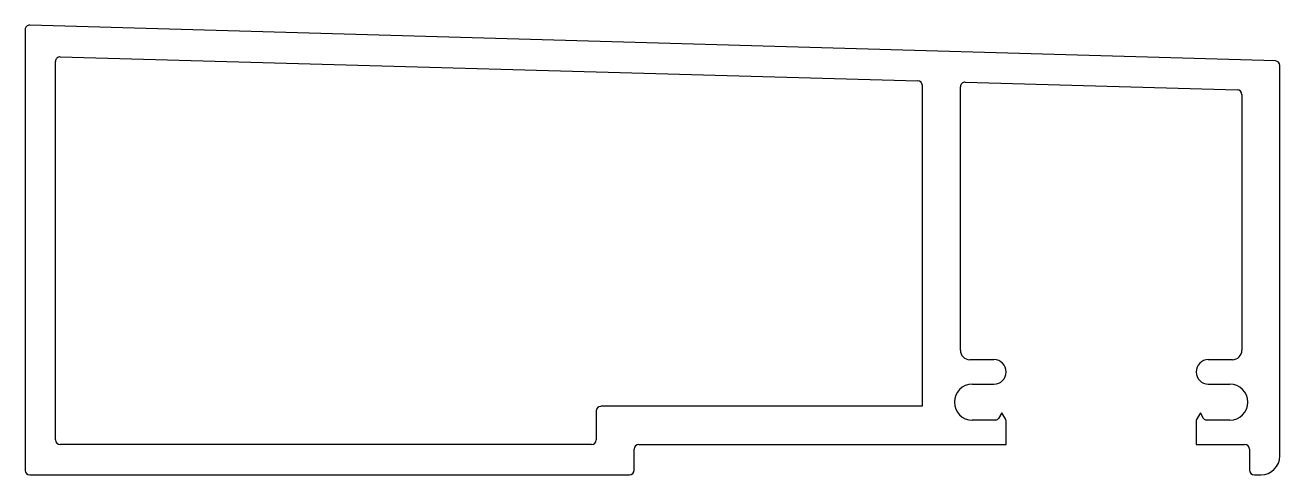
# Model space of a CAD drawing. Extents: x 3 to 107, y 3 to 40.
import ezdxf

# ---------------------------------------------------------------- set-up
doc = ezdxf.new("R2010")
doc.units = 0
doc.layers.get('0').update_dxf_attribs({"linetype": 'CONTINUOUS'})

msp = doc.modelspace()

# ---------------------------------------------------------------- linework, layer by layer
for p, q in [((107, 37.15), (3.12, 40.14)), ((2.73, 39.76), (2.73, 3.02)), ((5.27, 5.56), (5.27, 37.11)), ((5.66, 37.49), (77.18, 35.49)), ((107.37, 4.23), (107.37, 36.77)), ((77.55, 35.11), (77.55, 8.36)), ((80.73, 13.03), (80.73, 35)), ((81.12, 35.38), (103.82, 34.74)), ((104.19, 34.36), (104.19, 13.03)), ((83.52, 12.24), (81.51, 12.24)), ((103.41, 12.24), (101.4, 12.24)), ((81.72, 10.21), (83.52, 10.21)), ((101.4, 10.21), (103.2, 10.21)), ((50.35, 7.97), (50.35, 5.56)), ((77.55, 8.36), (50.73, 8.36)), ((84.18, 7.82), (83.9, 7.34)), ((84.5, 7.27), (84.18, 7.82)), ((100.74, 7.82), (100.42, 7.27)), ((101.01, 7.34), (100.74, 7.82)), ((83.68, 7.21), (81.72, 7.21)), ((84.54, 5.18), (84.54, 7.14)), ((100.38, 7.14), (100.38, 5.18)), ((103.2, 7.21), (101.23, 7.21)), ((49.97, 5.18), (5.65, 5.18)), ((53.53, 3.05), (53.53, 4.8)), ((53.91, 5.18), (84.54, 5.18)), ((100.38, 5.18), (104.43, 5.18)), ((104.83, 4.78), (104.83, 3.05)), ((3.11, 2.64), (53.12, 2.64)), ((105.24, 2.64), (105.78, 2.64))]:
    msp.add_line(p, q)
for centre, radius, start, end in [((3.11, 39.76), 0.381, 88.3512, 180), ((5.65, 37.11), 0.381, 88.3989, 180), ((106.99, 36.77), 0.381, 0, 88.3512), ((77.17, 35.11), 0.381, 0, 88.3989), ((81.11, 35), 0.381, 88.3989, 180), ((103.81, 34.36), 0.381, 360, 88.3989), ((81.51, 13.03), 0.787, 180, 270), ((103.41, 13.03), 0.787, 270, 0), ((83.52, 11.23), 1.02, 360, 90), ((101.4, 11.23), 1.02, 90, 180), ((83.52, 11.23), 1.02, 270, 360), ((101.4, 11.23), 1.02, 180, 270), ((81.72, 8.71), 1.5, 90, 180), ((103.2, 8.71), 1.5, 360, 90), ((81.72, 8.71), 1.5, 180, 270), ((103.2, 8.71), 1.5, 270, 0), ((50.73, 7.97), 0.381, 90, 180), ((83.68, 7.47), 0.254, 270, 330), ((101.23, 7.47), 0.254, 210, 270), ((84.28, 7.14), 0.254, 360, 30), ((100.64, 7.14), 0.254, 150, 180), ((5.65, 5.56), 0.381, 180, 270), ((49.97, 5.56), 0.381, 270, 360), ((53.91, 4.8), 0.381, 90, 180), ((104.43, 4.78), 0.4, 0, 90), ((105.78, 4.23), 1.59, 270, 360), ((3.11, 3.02), 0.381, 180, 270), ((53.12, 3.05), 0.406, 270, 0), ((105.24, 3.05), 0.406, 180, 270)]:
    msp.add_arc(centre, radius, start, end)

doc.saveas('drawing.dxf')
